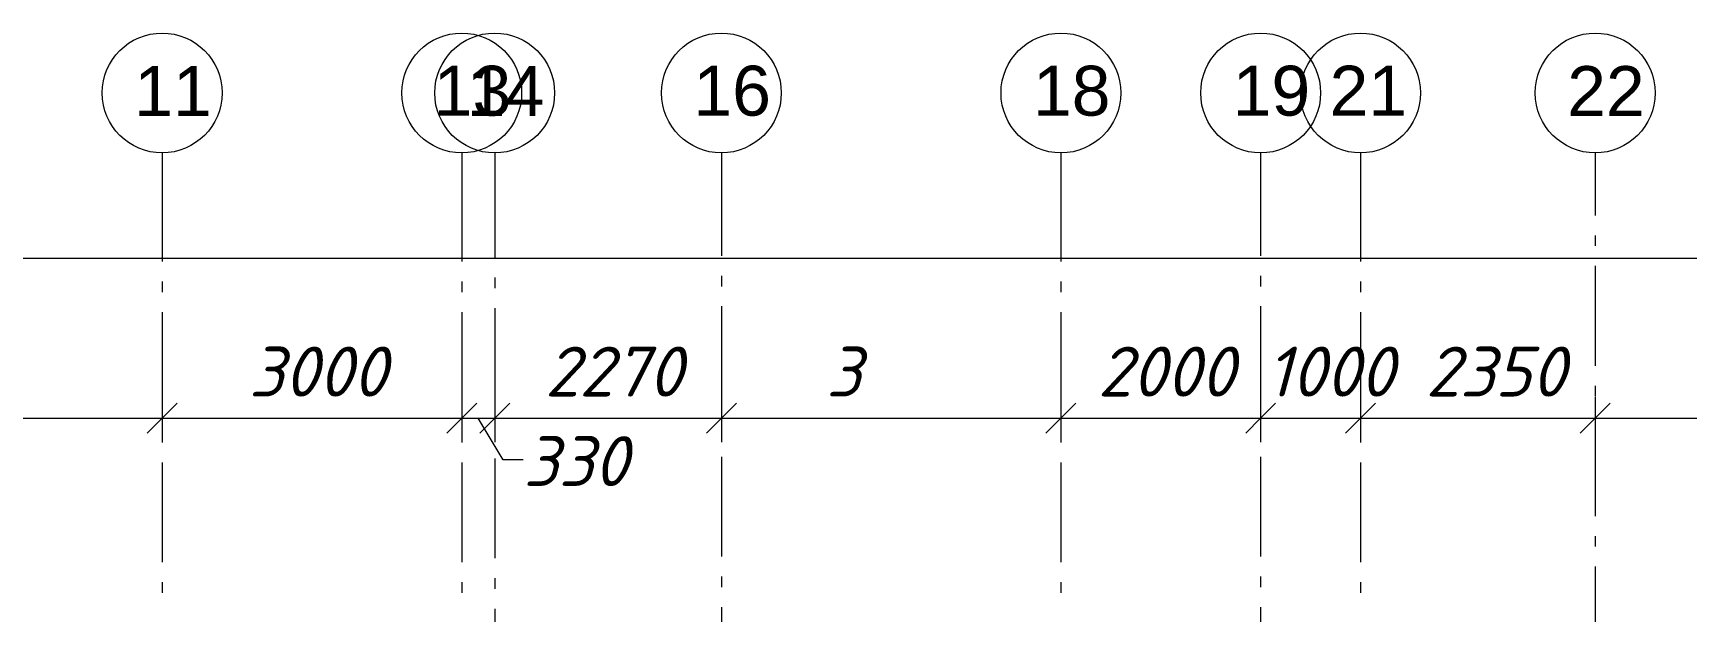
# Model space of a CAD drawing. Header units: millimetres. Extents: x -537608 to 253996, y -217170 to 186033.
# Drawn here: x -297869 to -281308, y 180024 to 185821 of the extents above; entities that cross this region are included whole.
import ezdxf

# ---------------------------------------------------------------- set-up
doc = ezdxf.new("R2010")
doc.units = ezdxf.units.MM
doc.layers.add('PDF _Геометрия', color=7, linetype='Continuous')
doc.layers.add('PDF _Текст', color=7, linetype='Continuous')
doc.styles.add('PDF ArialMT', font='arial.ttf')
doc.styles.add('PDF ISOCPEUR Italic', font='isocpeui.ttf')

msp = doc.modelspace()

# ---------------------------------------------------------------- linework, layer by layer
at = {"layer": 'PDF _Геометрия', "color": 253, "lineweight": 9, "true_color": 0xaaaaaa}
for p, q in [((-296576.1812, 184621.1603), (-296576.1812, 183532.584)), ((-293576.1782, 184621.1603), (-293576.1782, 183532.584)), ((-293246.1822, 184621.1603), (-293246.1822, 183572.4566)), ((-290976.1855, 184621.1603), (-290976.1855, 183590.4424)), ((-287576.181, 184621.1603), (-287576.181, 183532.584)), ((-285576.1819, 184621.1603), (-285576.1819, 183590.4424)), ((-284576.1867, 184621.1603), (-284576.1867, 183532.584)), ((-282226.1862, 184621.1603), (-282226.1862, 183995.3742)), ((-282226.1862, 183795.3734), (-282226.1862, 183689.5386)), ((-296576.1812, 183332.5832), (-296576.1812, 183226.7483)), ((-293576.1782, 183332.5832), (-293576.1782, 183226.7483)), ((-293246.1822, 183372.4559), (-293246.1822, 183266.621)), ((-290976.1855, 183390.4417), (-290976.1855, 183284.6068)), ((-287576.181, 183332.5832), (-287576.181, 183226.7483)), ((-285576.1819, 183390.4417), (-285576.1819, 183284.6068)), ((-284576.1867, 183332.5832), (-284576.1867, 183226.7483)), ((-282226.1862, 183489.5378), (-282226.1862, 182489.5382)), ((-296576.1812, 183026.7519), (-296576.1812, 182026.7523)), ((-293576.1782, 183026.7519), (-293576.1782, 182026.7523)), ((-293246.1822, 183066.6245), (-293246.1822, 182066.625)), ((-290976.1855, 183084.6103), (-290976.1855, 182084.6107)), ((-287576.181, 183026.7519), (-287576.181, 182026.7523)), ((-285576.1819, 183084.6103), (-285576.1819, 182084.6107)), ((-284576.1867, 183026.7519), (-284576.1867, 182026.7523)), ((-282226.1862, 182289.5375), (-282226.1862, 182183.7069)), ((-293246.1822, 181866.6242), (-293246.1822, 181760.7893)), ((-290976.1855, 181884.61), (-290976.1855, 181778.7751)), ((-285576.1819, 181884.61), (-285576.1819, 181778.7751)), ((-282226.1862, 181983.7061), (-282226.1862, 180983.7066)), ((-296576.1812, 181826.7515), (-296576.1812, 181720.9166)), ((-293576.1782, 181826.7515), (-293576.1782, 181720.9166)), ((-287576.181, 181826.7515), (-287576.181, 181720.9166)), ((-284576.1867, 181826.7515), (-284576.1867, 181720.9166)), ((-296576.1812, 181520.9159), (-296576.1812, 180520.9163)), ((-293576.1782, 181520.9159), (-293576.1782, 180520.9163)), ((-293246.1822, 181560.7886), (-293246.1822, 180560.789)), ((-290976.1855, 181578.7743), (-290976.1855, 180578.7748)), ((-287576.181, 181520.9159), (-287576.181, 180520.9163)), ((-285576.1819, 181578.7743), (-285576.1819, 180578.7748)), ((-284576.1867, 181520.9159), (-284576.1867, 180520.9163)), ((-282226.1862, 180783.7058), (-282226.1862, 180677.8753)), ((-293246.1822, 180360.7883), (-293246.1822, 180254.9577)), ((-290976.1855, 180378.774), (-290976.1855, 180272.9435)), ((-285576.1819, 180378.774), (-285576.1819, 180272.9435)), ((-282226.1862, 180477.8745), (-282226.1862, 179477.8749)), ((-296576.1812, 180320.9155), (-296576.1812, 180215.0849)), ((-293576.1782, 180320.9155), (-293576.1782, 180215.0849)), ((-287576.181, 180320.9155), (-287576.181, 180215.0849)), ((-284576.1867, 180320.9155), (-284576.1867, 180215.0849)), ((-293246.1822, 180054.9569), (-293246.1822, 179054.9573)), ((-290976.1855, 180072.9427), (-290976.1855, 179072.9431)), ((-285576.1819, 180072.9427), (-285576.1819, 179072.9431))]:
    msp.add_line(p, q, dxfattribs=at)
at = {"layer": 'PDF _Геометрия', "lineweight": 9}
for p, q in [((-317116.1758, 183565.5155), (-213136.1964, 183565.5155)), ((-296576.1812, 182177.6485), (-296576.1812, 181965.518)), ((-293576.1782, 182177.6485), (-293576.1782, 181965.518)), ((-293246.1822, 182177.6485), (-293246.1822, 181965.518)), ((-290976.1855, 182177.6485), (-290976.1855, 181965.518)), ((-287576.181, 182177.6485), (-287576.181, 181965.518)), ((-285576.1819, 182177.6485), (-285576.1819, 181965.518)), ((-284576.1867, 182177.6485), (-284576.1867, 181965.518)), ((-282226.1862, 182177.6485), (-282226.1862, 181965.518)), ((-301276.1821, 181965.518), (-296576.1812, 181965.518)), ((-296576.1812, 181965.518), (-293576.1782, 181965.518)), ((-296576.1812, 181965.518), (-296576.1812, 181725.5153)), ((-293576.1782, 181965.518), (-293246.1822, 181965.518)), ((-293576.1782, 181965.518), (-293576.1782, 181725.5153)), ((-293159.7368, 181547.7115), (-293411.1845, 181965.518)), ((-293246.1822, 181965.518), (-290976.1855, 181965.518)), ((-293246.1822, 181965.518), (-293246.1822, 181725.5153)), ((-290976.1855, 181965.518), (-287576.181, 181965.518)), ((-290976.1855, 181965.518), (-290976.1855, 181725.5153)), ((-287576.181, 181965.518), (-285576.1819, 181965.518)), ((-287576.181, 181965.518), (-287576.181, 181725.5153)), ((-285576.1819, 181965.518), (-284576.1867, 181965.518)), ((-285576.1819, 181965.518), (-285576.1819, 181725.5153)), ((-284576.1867, 181965.518), (-282226.1862, 181965.518)), ((-284576.1867, 181965.518), (-284576.1867, 181725.5153)), ((-282226.1862, 181965.518), (-278576.1808, 181965.518)), ((-282226.1862, 181965.518), (-282226.1862, 181725.5153)), ((-292959.736, 181547.7115), (-293159.7368, 181547.7115))]:
    msp.add_line(p, q, dxfattribs=at)
at = {"layer": 'PDF _Геометрия', "lineweight": 20}
for p, q in [((-296426.1806, 182115.5143), (-296576.1812, 181965.518)), ((-293426.1777, 182115.5143), (-293576.1782, 181965.518)), ((-293096.1816, 182115.5143), (-293246.1822, 181965.518)), ((-290826.1849, 182115.5143), (-290976.1855, 181965.518)), ((-287426.1805, 182115.5143), (-287576.181, 181965.518)), ((-285426.1813, 182115.5143), (-285576.1819, 181965.518)), ((-284426.1861, 182115.5143), (-284576.1867, 181965.518)), ((-282076.1857, 182115.5143), (-282226.1862, 181965.518)), ((-296576.1812, 181965.518), (-296726.1818, 181815.5174)), ((-293576.1782, 181965.518), (-293726.1788, 181815.5174)), ((-293246.1822, 181965.518), (-293396.1828, 181815.5174)), ((-290976.1855, 181965.518), (-291126.1775, 181815.5174)), ((-287576.181, 181965.518), (-287726.1816, 181815.5174)), ((-285576.1819, 181965.518), (-285726.1825, 181815.5174)), ((-284576.1867, 181965.518), (-284726.1787, 181815.5174)), ((-282226.1862, 181965.518), (-282376.1868, 181815.5174))]:
    msp.add_line(p, q, dxfattribs=at)
for centre, radius in [((-296576.1812, 185221.1607), 600.0023), ((-293576.1809, 185221.1618), 599.9996), ((-293246.1822, 185221.1607), 600.0023), ((-290976.1795, 185221.1618), 599.9996), ((-287576.1837, 185221.1618), 599.9996), ((-285576.1819, 185221.1607), 600.0023), ((-284576.1807, 185221.1618), 599.9996), ((-282226.1803, 185221.1618), 599.9996)]:
    msp.add_circle(centre, radius, dxfattribs=at)

# ---------------------------------------------------------------- texts
at = {"layer": 'PDF _Текст', "char_height": 500, "attachment_point": 4}
for s, insert, style in [('11', (-296856.6249, 185240.5564), 'PDF ArialMT'), ('13', (-293856.622, 185240.5564), 'PDF ArialMT'), ('14', (-293526.6259, 185240.5564), 'PDF ArialMT'), ('16', (-291256.6206, 185240.5564), 'PDF ArialMT'), ('18', (-287856.6247, 185240.5564), 'PDF ArialMT'), ('19 21', (-285856.6256, 185240.5564), 'PDF ArialMT'), ('22', (-282506.63, 185240.5564), 'PDF ArialMT'), ('3000', (-295708.2567, 182431.0296), 'PDF ISOCPEUR Italic'), ('2270', (-292743.2522, 182431.0296), 'PDF ISOCPEUR Italic'), ('3 ', (-289927.4129, 182431.0296), 'PDF ISOCPEUR Italic'), ('2000 1000 2350', (-287208.2671, 182431.0296), 'PDF ISOCPEUR Italic'), ('330', (-292959.7446, 181534.3804), 'PDF ISOCPEUR Italic')]:
    msp.add_mtext(s, dxfattribs=dict(at, insert=insert, style=style))

doc.saveas('drawing.dxf')
